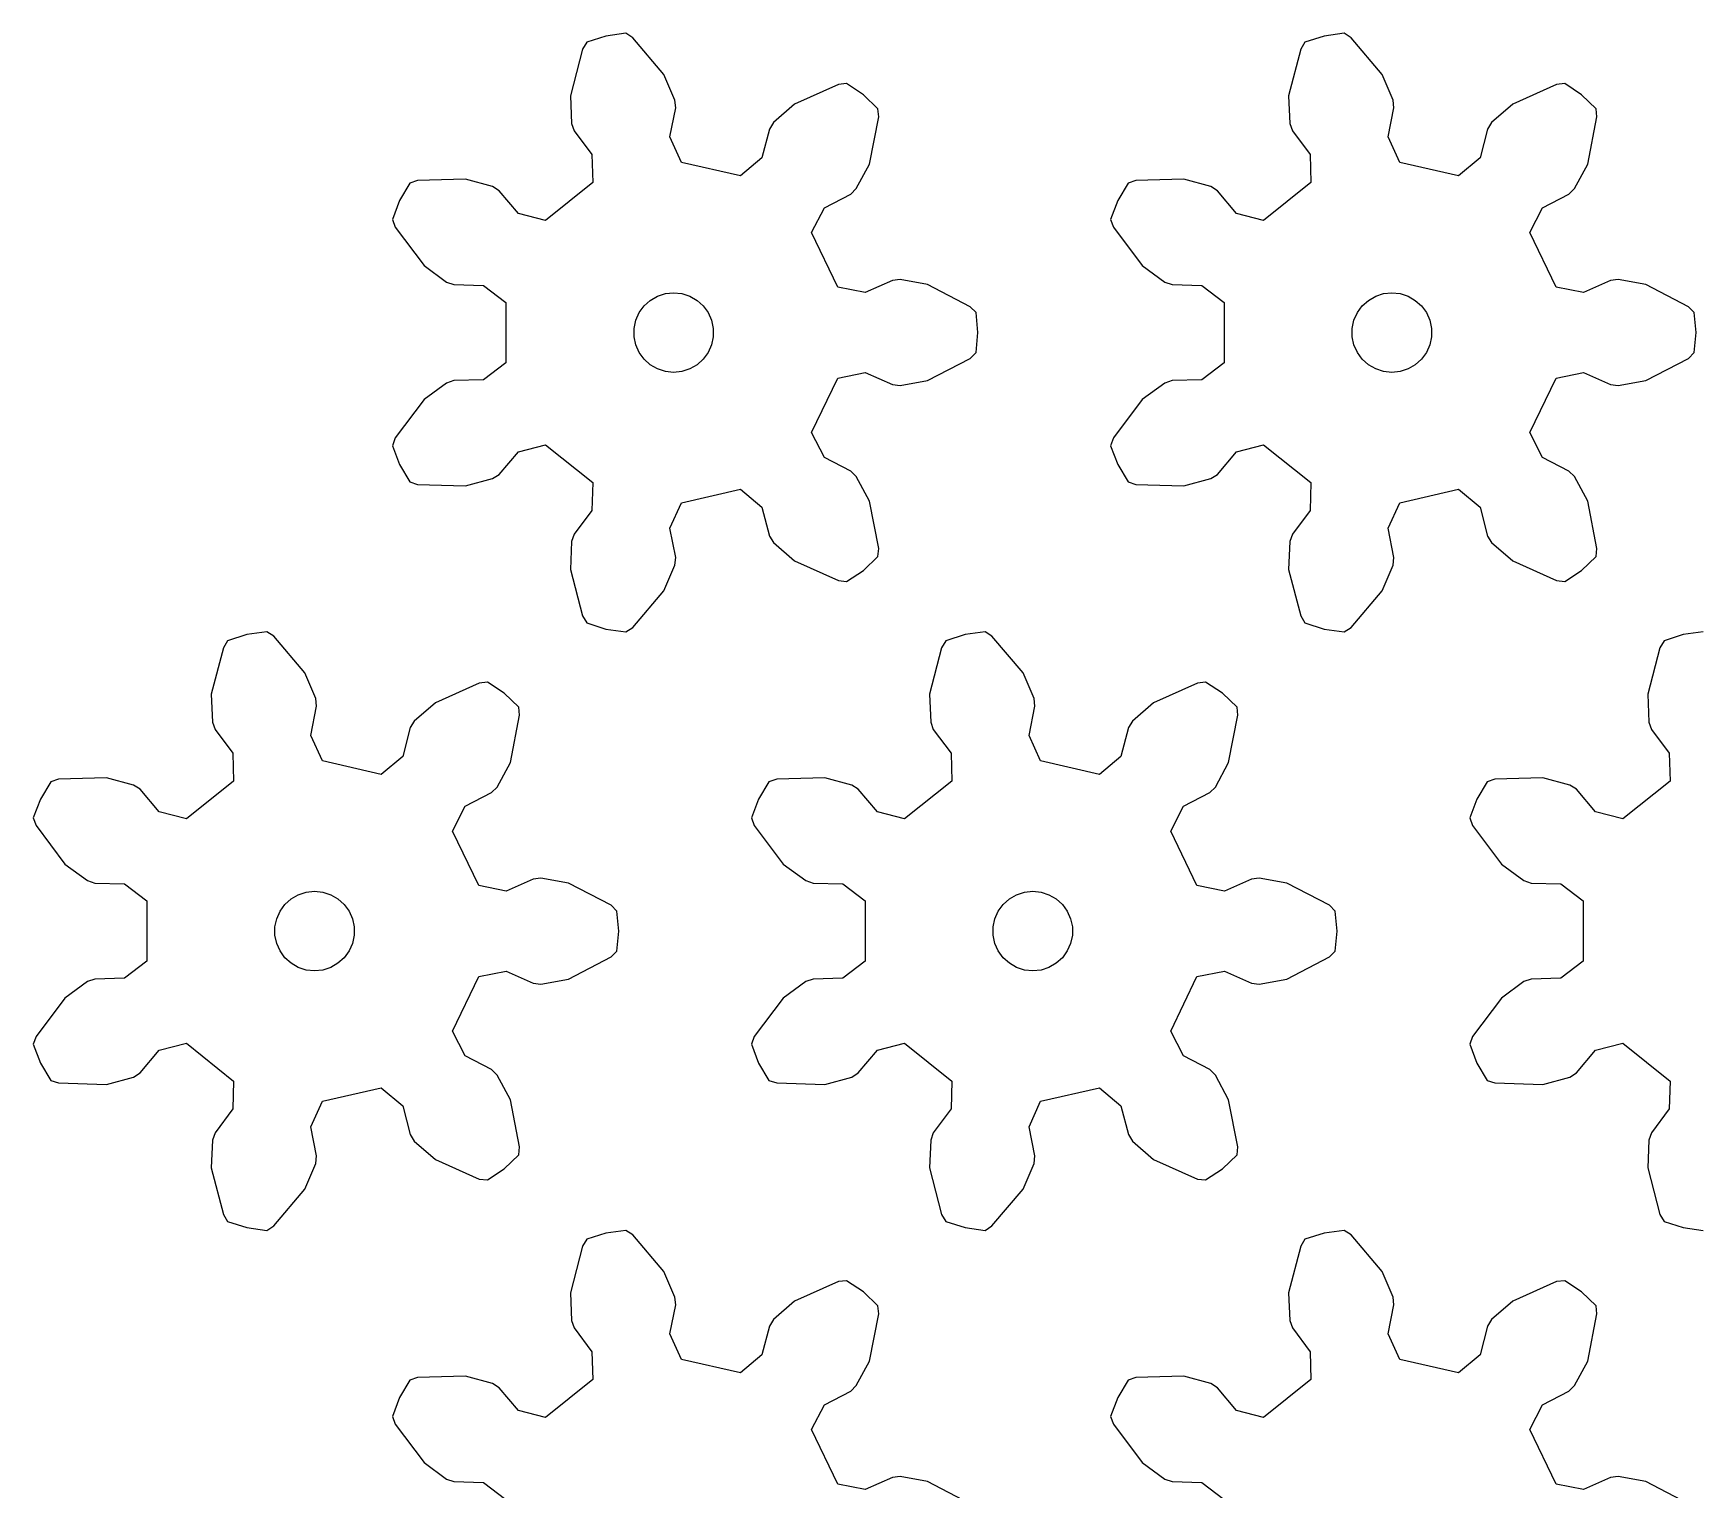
# Model space of a CAD drawing. Extents: x 0 to 211, y 0 to 225.
# Drawn here: x 0 to 62.8, y 170.6 to 225.5 of the extents above; entities that cross this region are included whole.
import ezdxf

# ---------------------------------------------------------------- set-up
doc = ezdxf.new("R2010")
doc.units = 0

msp = doc.modelspace()

# ---------------------------------------------------------------- linework, layer by layer
for p, q in [((21.566, 225.374), (20.844, 225.139)), ((22.319, 225.476), (21.566, 225.374)), ((22.577, 225.311), (22.319, 225.476)), ((23.75, 223.928), (22.577, 225.311)), ((48.617, 225.374), (47.895, 225.139)), ((49.369, 225.476), (48.617, 225.374)), ((49.628, 225.311), (49.369, 225.476)), ((50.8, 223.928), (49.628, 225.311)), ((20.683, 224.878), (20.226, 223.124)), ((20.844, 225.139), (20.683, 224.878)), ((47.733, 224.878), (47.276, 223.124)), ((47.895, 225.139), (47.733, 224.878)), ((24.164, 222.961), (23.75, 223.928)), ((30.323, 223.543), (28.666, 222.806)), ((30.627, 223.579), (30.323, 223.543)), ((31.261, 223.161), (30.627, 223.579)), ((51.214, 222.961), (50.8, 223.928)), ((57.373, 223.543), (55.717, 222.806)), ((57.678, 223.579), (57.373, 223.543)), ((58.311, 223.161), (57.678, 223.579)), ((20.226, 223.124), (20.273, 222.073)), ((24.195, 222.671), (24.164, 222.961)), ((28.666, 222.806), (27.874, 222.114)), ((31.81, 222.636), (31.261, 223.161)), ((47.276, 223.124), (47.323, 222.073)), ((51.245, 222.671), (51.214, 222.961)), ((55.717, 222.806), (54.924, 222.114)), ((58.86, 222.636), (58.311, 223.161)), ((23.979, 221.574), (24.195, 222.671)), ((31.492, 220.552), (31.842, 222.331)), ((31.842, 222.331), (31.81, 222.636)), ((51.029, 221.574), (51.245, 222.671)), ((58.543, 220.552), (58.892, 222.331)), ((58.892, 222.331), (58.86, 222.636)), ((20.273, 222.073), (20.371, 221.799)), ((20.371, 221.799), (21.041, 220.904)), ((24.412, 220.613), (23.979, 221.574)), ((27.721, 221.866), (27.439, 220.785)), ((27.874, 222.114), (27.721, 221.866)), ((47.323, 222.073), (47.421, 221.799)), ((47.421, 221.799), (48.091, 220.904)), ((51.462, 220.613), (51.029, 221.574)), ((54.771, 221.866), (54.489, 220.785)), ((54.924, 222.114), (54.771, 221.866)), ((21.041, 220.904), (21.068, 219.85)), ((26.632, 220.106), (24.412, 220.613)), ((27.439, 220.785), (26.632, 220.106)), ((30.994, 219.626), (31.492, 220.552)), ((48.091, 220.904), (48.119, 219.85)), ((53.682, 220.106), (51.462, 220.613)), ((54.489, 220.785), (53.682, 220.106)), ((58.045, 219.626), (58.543, 220.552)), ((14.181, 219.826), (13.792, 219.174)), ((14.472, 219.925), (14.181, 219.826)), ((16.283, 219.98), (14.472, 219.925)), ((17.298, 219.7), (16.283, 219.98)), ((17.543, 219.544), (17.298, 219.7)), ((21.068, 219.85), (19.288, 218.43)), ((41.232, 219.826), (40.842, 219.174)), ((41.522, 219.925), (41.232, 219.826)), ((43.334, 219.98), (41.522, 219.925)), ((44.348, 219.7), (43.334, 219.98)), ((44.594, 219.544), (44.348, 219.7)), ((48.119, 219.85), (46.338, 218.43)), ((13.792, 219.174), (13.525, 218.463)), ((18.267, 218.691), (17.543, 219.544)), ((29.795, 218.906), (30.787, 219.421)), ((30.787, 219.421), (30.994, 219.626)), ((40.842, 219.174), (40.575, 218.463)), ((45.317, 218.691), (44.594, 219.544)), ((56.845, 218.906), (57.837, 219.421)), ((57.837, 219.421), (58.045, 219.626)), ((13.525, 218.463), (13.629, 218.174)), ((19.288, 218.43), (18.267, 218.691)), ((29.313, 217.968), (29.795, 218.906)), ((40.575, 218.463), (40.679, 218.174)), ((46.338, 218.43), (45.317, 218.691)), ((56.363, 217.968), (56.845, 218.906)), ((13.629, 218.174), (14.715, 216.723)), ((30.301, 215.916), (29.313, 217.968)), ((40.679, 218.174), (41.765, 216.723)), ((57.351, 215.916), (56.363, 217.968)), ((14.715, 216.723), (15.566, 216.104)), ((41.765, 216.723), (42.616, 216.104)), ((15.566, 216.104), (15.842, 216.01)), ((15.842, 216.01), (16.959, 215.976)), ((16.959, 215.976), (17.8, 215.34)), ((31.335, 215.708), (30.301, 215.916)), ((32.356, 216.163), (31.335, 215.708)), ((32.645, 216.197), (32.356, 216.163)), ((33.68, 216.009), (32.645, 216.197)), ((35.289, 215.173), (33.68, 216.009)), ((42.616, 216.104), (42.892, 216.01)), ((42.892, 216.01), (44.009, 215.976)), ((44.009, 215.976), (44.85, 215.34)), ((58.385, 215.708), (57.351, 215.916)), ((59.406, 216.163), (58.385, 215.708)), ((59.696, 216.197), (59.406, 216.163)), ((60.731, 216.009), (59.696, 216.197)), ((62.339, 215.173), (60.731, 216.009)), ((17.8, 215.34), (17.8, 213.063)), ((23.002, 215.205), (23.235, 215.415)), ((23.235, 215.415), (23.506, 215.572)), ((23.506, 215.572), (23.804, 215.669)), ((23.804, 215.669), (24.116, 215.702)), ((24.116, 215.702), (24.428, 215.669)), ((24.428, 215.669), (24.726, 215.572)), ((24.726, 215.572), (24.998, 215.415)), ((24.998, 215.415), (25.231, 215.205)), ((44.85, 215.34), (44.85, 213.063)), ((50.052, 215.205), (50.285, 215.415)), ((50.285, 215.415), (50.557, 215.572)), ((50.557, 215.572), (50.855, 215.669)), ((50.855, 215.669), (51.167, 215.702)), ((51.167, 215.702), (51.478, 215.669)), ((51.478, 215.669), (51.777, 215.572)), ((51.777, 215.572), (52.048, 215.415)), ((52.048, 215.415), (52.281, 215.205)), ((22.625, 214.359), (22.69, 214.665)), ((22.69, 214.665), (22.817, 214.952)), ((22.817, 214.952), (23.002, 215.205)), ((25.231, 215.205), (25.415, 214.952)), ((25.415, 214.952), (25.543, 214.665)), ((25.543, 214.665), (25.608, 214.359)), ((35.507, 214.958), (35.289, 215.173)), ((35.575, 214.202), (35.507, 214.958)), ((49.675, 214.359), (49.74, 214.665)), ((49.74, 214.665), (49.868, 214.952)), ((49.868, 214.952), (50.052, 215.205)), ((52.281, 215.205), (52.466, 214.952)), ((52.466, 214.952), (52.593, 214.665)), ((52.593, 214.665), (52.658, 214.359)), ((62.558, 214.958), (62.339, 215.173)), ((62.626, 214.202), (62.558, 214.958)), ((22.625, 214.045), (22.625, 214.359)), ((22.69, 213.738), (22.625, 214.045)), ((25.608, 214.045), (25.543, 213.738)), ((25.608, 214.359), (25.608, 214.045)), ((35.507, 213.445), (35.575, 214.202)), ((49.675, 214.045), (49.675, 214.359)), ((49.74, 213.738), (49.675, 214.045)), ((52.658, 214.045), (52.593, 213.738)), ((52.658, 214.359), (52.658, 214.045)), ((62.558, 213.445), (62.626, 214.202)), ((22.817, 213.452), (22.69, 213.738)), ((23.002, 213.198), (22.817, 213.452)), ((25.415, 213.452), (25.231, 213.198)), ((25.543, 213.738), (25.415, 213.452)), ((35.289, 213.23), (35.507, 213.445)), ((49.868, 213.452), (49.74, 213.738)), ((50.052, 213.198), (49.868, 213.452)), ((52.466, 213.452), (52.281, 213.198)), ((52.593, 213.738), (52.466, 213.452)), ((62.339, 213.23), (62.558, 213.445)), ((17.8, 213.063), (16.959, 212.427)), ((23.235, 212.988), (23.002, 213.198)), ((23.506, 212.831), (23.235, 212.988)), ((23.804, 212.735), (23.506, 212.831)), ((24.726, 212.831), (24.428, 212.735)), ((24.998, 212.988), (24.726, 212.831)), ((25.231, 213.198), (24.998, 212.988)), ((33.68, 212.394), (35.289, 213.23)), ((44.85, 213.063), (44.009, 212.427)), ((50.285, 212.988), (50.052, 213.198)), ((50.557, 212.831), (50.285, 212.988)), ((50.855, 212.735), (50.557, 212.831)), ((51.777, 212.831), (51.478, 212.735)), ((52.048, 212.988), (51.777, 212.831)), ((52.281, 213.198), (52.048, 212.988)), ((60.731, 212.394), (62.339, 213.23)), ((15.566, 212.299), (14.715, 211.68)), ((15.842, 212.393), (15.566, 212.299)), ((16.959, 212.427), (15.842, 212.393)), ((24.116, 212.702), (23.804, 212.735)), ((24.428, 212.735), (24.116, 212.702)), ((29.313, 210.435), (30.301, 212.487)), ((30.301, 212.487), (31.335, 212.695)), ((31.335, 212.695), (32.356, 212.241)), ((32.356, 212.241), (32.645, 212.206)), ((32.645, 212.206), (33.68, 212.394)), ((42.616, 212.299), (41.765, 211.68)), ((42.892, 212.393), (42.616, 212.299)), ((44.009, 212.427), (42.892, 212.393)), ((51.167, 212.702), (50.855, 212.735)), ((51.478, 212.735), (51.167, 212.702)), ((56.363, 210.435), (57.351, 212.487)), ((57.351, 212.487), (58.385, 212.695)), ((58.385, 212.695), (59.406, 212.241)), ((59.406, 212.241), (59.696, 212.206)), ((59.696, 212.206), (60.731, 212.394)), ((14.715, 211.68), (13.629, 210.23)), ((41.765, 211.68), (40.679, 210.23)), ((29.795, 209.498), (29.313, 210.435)), ((56.845, 209.498), (56.363, 210.435)), ((13.629, 210.23), (13.525, 209.941)), ((13.525, 209.941), (13.792, 209.23)), ((17.543, 208.86), (18.267, 209.712)), ((18.267, 209.712), (19.288, 209.973)), ((19.288, 209.973), (21.068, 208.554)), ((40.679, 210.23), (40.575, 209.941)), ((40.575, 209.941), (40.842, 209.23)), ((44.594, 208.86), (45.317, 209.712)), ((45.317, 209.712), (46.338, 209.973)), ((46.338, 209.973), (48.119, 208.554)), ((13.792, 209.23), (14.181, 208.578)), ((30.787, 208.982), (29.795, 209.498)), ((40.842, 209.23), (41.232, 208.578)), ((57.837, 208.982), (56.845, 209.498)), ((14.181, 208.578), (14.472, 208.479)), ((14.472, 208.479), (16.283, 208.424)), ((16.283, 208.424), (17.298, 208.703)), ((17.298, 208.703), (17.543, 208.86)), ((21.068, 208.554), (21.041, 207.5)), ((30.994, 208.778), (30.787, 208.982)), ((31.492, 207.851), (30.994, 208.778)), ((41.232, 208.578), (41.522, 208.479)), ((41.522, 208.479), (43.334, 208.424)), ((43.334, 208.424), (44.348, 208.703)), ((44.348, 208.703), (44.594, 208.86)), ((48.119, 208.554), (48.091, 207.5)), ((58.045, 208.778), (57.837, 208.982)), ((58.543, 207.851), (58.045, 208.778)), ((23.979, 206.829), (24.412, 207.791)), ((24.412, 207.791), (26.632, 208.297)), ((26.632, 208.297), (27.439, 207.619)), ((31.842, 206.072), (31.492, 207.851)), ((51.029, 206.829), (51.462, 207.791)), ((51.462, 207.791), (53.682, 208.297)), ((53.682, 208.297), (54.489, 207.619)), ((58.892, 206.072), (58.543, 207.851)), ((21.041, 207.5), (20.371, 206.605)), ((27.439, 207.619), (27.721, 206.537)), ((48.091, 207.5), (47.421, 206.605)), ((54.489, 207.619), (54.771, 206.537)), ((20.371, 206.605), (20.273, 206.331)), ((24.195, 205.732), (23.979, 206.829)), ((27.721, 206.537), (27.874, 206.289)), ((47.421, 206.605), (47.323, 206.331)), ((51.245, 205.732), (51.029, 206.829)), ((54.771, 206.537), (54.924, 206.289)), ((20.273, 206.331), (20.226, 205.28)), ((27.874, 206.289), (28.666, 205.597)), ((31.81, 205.767), (31.842, 206.072)), ((47.323, 206.331), (47.276, 205.28)), ((54.924, 206.289), (55.717, 205.597)), ((58.86, 205.767), (58.892, 206.072)), ((20.226, 205.28), (20.683, 203.525)), ((23.75, 204.475), (24.164, 205.442)), ((24.164, 205.442), (24.195, 205.732)), ((28.666, 205.597), (30.323, 204.861)), ((30.627, 204.824), (31.261, 205.243)), ((31.261, 205.243), (31.81, 205.767)), ((47.276, 205.28), (47.733, 203.525)), ((50.8, 204.475), (51.214, 205.442)), ((51.214, 205.442), (51.245, 205.732)), ((55.717, 205.597), (57.373, 204.861)), ((57.678, 204.824), (58.311, 205.243)), ((58.311, 205.243), (58.86, 205.767)), ((30.323, 204.861), (30.627, 204.824)), ((57.373, 204.861), (57.678, 204.824)), ((22.577, 203.093), (23.75, 204.475)), ((49.628, 203.093), (50.8, 204.475)), ((20.683, 203.525), (20.844, 203.265)), ((47.733, 203.525), (47.895, 203.265)), ((8.041, 202.826), (7.319, 202.591)), ((8.794, 202.928), (8.041, 202.826)), ((9.052, 202.763), (8.794, 202.928)), ((10.225, 201.381), (9.052, 202.763)), ((20.844, 203.265), (21.566, 203.03)), ((21.566, 203.03), (22.319, 202.928)), ((22.319, 202.928), (22.577, 203.093)), ((35.092, 202.826), (34.369, 202.591)), ((35.844, 202.928), (35.092, 202.826)), ((36.103, 202.763), (35.844, 202.928)), ((37.275, 201.381), (36.103, 202.763)), ((47.895, 203.265), (48.617, 203.03)), ((48.617, 203.03), (49.369, 202.928)), ((49.369, 202.928), (49.628, 203.093)), ((62.142, 202.826), (61.42, 202.591)), ((62.894, 202.928), (62.142, 202.826)), ((7.158, 202.331), (6.701, 200.576)), ((7.319, 202.591), (7.158, 202.331)), ((34.208, 202.331), (33.751, 200.576)), ((34.369, 202.591), (34.208, 202.331)), ((61.258, 202.331), (60.802, 200.576)), ((61.42, 202.591), (61.258, 202.331)), ((10.639, 200.414), (10.225, 201.381)), ((16.798, 200.995), (15.141, 200.259)), ((17.102, 201.032), (16.798, 200.995)), ((17.736, 200.613), (17.102, 201.032)), ((37.689, 200.414), (37.275, 201.381)), ((43.848, 200.995), (42.192, 200.259)), ((44.152, 201.032), (43.848, 200.995)), ((44.786, 200.613), (44.152, 201.032)), ((6.701, 200.576), (6.748, 199.525)), ((10.669, 200.124), (10.639, 200.414)), ((15.141, 200.259), (14.349, 199.567)), ((18.285, 200.089), (17.736, 200.613)), ((33.751, 200.576), (33.798, 199.525)), ((37.72, 200.124), (37.689, 200.414)), ((42.192, 200.259), (41.399, 199.567)), ((45.335, 200.089), (44.786, 200.613)), ((60.802, 200.576), (60.848, 199.525)), ((10.454, 199.027), (10.669, 200.124)), ((17.967, 198.005), (18.317, 199.784)), ((18.317, 199.784), (18.285, 200.089)), ((37.504, 199.027), (37.72, 200.124)), ((45.018, 198.005), (45.367, 199.784)), ((45.367, 199.784), (45.335, 200.089)), ((6.748, 199.525), (6.846, 199.251)), ((6.846, 199.251), (7.516, 198.356)), ((10.887, 198.065), (10.454, 199.027)), ((14.195, 199.319), (13.914, 198.237)), ((14.349, 199.567), (14.195, 199.319)), ((33.798, 199.525), (33.896, 199.251)), ((33.896, 199.251), (34.566, 198.356)), ((37.937, 198.065), (37.504, 199.027)), ((41.246, 199.319), (40.964, 198.237)), ((41.399, 199.567), (41.246, 199.319)), ((60.848, 199.525), (60.946, 199.251)), ((60.946, 199.251), (61.617, 198.356)), ((7.516, 198.356), (7.543, 197.302)), ((34.566, 198.356), (34.594, 197.302)), ((61.617, 198.356), (61.644, 197.302)), ((13.107, 197.559), (10.887, 198.065)), ((13.914, 198.237), (13.107, 197.559)), ((17.469, 197.078), (17.967, 198.005)), ((40.157, 197.559), (37.937, 198.065)), ((40.964, 198.237), (40.157, 197.559)), ((44.519, 197.078), (45.018, 198.005)), ((0.656, 197.278), (0.267, 196.626)), ((0.946, 197.377), (0.656, 197.278)), ((2.758, 197.432), (0.946, 197.377)), ((3.773, 197.153), (2.758, 197.432)), ((4.018, 196.996), (3.773, 197.153)), ((7.543, 197.302), (5.763, 195.883)), ((17.262, 196.874), (17.469, 197.078)), ((27.707, 197.278), (27.317, 196.626)), ((27.997, 197.377), (27.707, 197.278)), ((29.809, 197.432), (27.997, 197.377)), ((30.823, 197.153), (29.809, 197.432)), ((31.069, 196.996), (30.823, 197.153)), ((34.594, 197.302), (32.813, 195.883)), ((44.312, 196.874), (44.519, 197.078)), ((54.757, 197.278), (54.367, 196.626)), ((55.047, 197.377), (54.757, 197.278)), ((56.859, 197.432), (55.047, 197.377)), ((57.873, 197.153), (56.859, 197.432)), ((58.119, 196.996), (57.873, 197.153)), ((61.644, 197.302), (59.864, 195.883)), ((0.267, 196.626), (0, 195.915)), ((4.741, 196.144), (4.018, 196.996)), ((16.27, 196.358), (17.262, 196.874)), ((27.317, 196.626), (27.05, 195.915)), ((31.792, 196.144), (31.069, 196.996)), ((43.32, 196.358), (44.312, 196.874)), ((54.367, 196.626), (54.101, 195.915)), ((58.842, 196.144), (58.119, 196.996)), ((0, 195.915), (0.103, 195.626)), ((5.763, 195.883), (4.741, 196.144)), ((15.788, 195.421), (16.27, 196.358)), ((27.05, 195.915), (27.154, 195.626)), ((32.813, 195.883), (31.792, 196.144)), ((42.838, 195.421), (43.32, 196.358)), ((54.101, 195.915), (54.204, 195.626)), ((59.864, 195.883), (58.842, 196.144)), ((0.103, 195.626), (1.19, 194.176)), ((16.776, 193.369), (15.788, 195.421)), ((27.154, 195.626), (28.24, 194.176)), ((43.826, 193.369), (42.838, 195.421)), ((54.204, 195.626), (55.291, 194.176)), ((1.19, 194.176), (2.041, 193.557)), ((28.24, 194.176), (29.091, 193.557)), ((55.291, 194.176), (56.141, 193.557)), ((2.041, 193.557), (2.317, 193.463)), ((2.317, 193.463), (3.434, 193.429)), ((3.434, 193.429), (4.275, 192.793)), ((17.809, 193.161), (16.776, 193.369)), ((18.831, 193.615), (17.809, 193.161)), ((19.12, 193.65), (18.831, 193.615)), ((20.155, 193.462), (19.12, 193.65)), ((21.764, 192.626), (20.155, 193.462)), ((29.091, 193.557), (29.367, 193.463)), ((29.367, 193.463), (30.484, 193.429)), ((30.484, 193.429), (31.325, 192.793)), ((44.86, 193.161), (43.826, 193.369)), ((45.881, 193.615), (44.86, 193.161)), ((46.171, 193.65), (45.881, 193.615)), ((47.206, 193.462), (46.171, 193.65)), ((48.814, 192.626), (47.206, 193.462)), ((56.141, 193.557), (56.417, 193.463)), ((56.417, 193.463), (57.535, 193.429)), ((57.535, 193.429), (58.376, 192.793)), ((4.275, 192.793), (4.275, 190.516)), ((9.476, 192.658), (9.709, 192.868)), ((9.709, 192.868), (9.981, 193.025)), ((9.981, 193.025), (10.279, 193.121)), ((10.279, 193.121), (10.591, 193.154)), ((10.591, 193.154), (10.903, 193.121)), ((10.903, 193.121), (11.201, 193.025)), ((11.201, 193.025), (11.473, 192.868)), ((11.473, 192.868), (11.706, 192.658)), ((31.325, 192.793), (31.325, 190.516)), ((36.527, 192.658), (36.76, 192.868)), ((36.76, 192.868), (37.031, 193.025)), ((37.031, 193.025), (37.33, 193.121)), ((37.33, 193.121), (37.641, 193.154)), ((37.641, 193.154), (37.953, 193.121)), ((37.953, 193.121), (38.252, 193.025)), ((38.252, 193.025), (38.523, 192.868)), ((38.523, 192.868), (38.756, 192.658)), ((58.376, 192.793), (58.376, 190.516)), ((9.099, 191.811), (9.165, 192.118)), ((9.165, 192.118), (9.292, 192.404)), ((9.292, 192.404), (9.476, 192.658)), ((11.706, 192.658), (11.89, 192.404)), ((11.89, 192.404), (12.018, 192.118)), ((12.018, 192.118), (12.083, 191.811)), ((21.982, 192.41), (21.764, 192.626)), ((22.05, 191.654), (21.982, 192.41)), ((36.15, 191.811), (36.215, 192.118)), ((36.215, 192.118), (36.342, 192.404)), ((36.342, 192.404), (36.527, 192.658)), ((38.756, 192.658), (38.94, 192.404)), ((38.94, 192.404), (39.068, 192.118)), ((39.068, 192.118), (39.133, 191.811)), ((49.033, 192.41), (48.814, 192.626)), ((49.101, 191.654), (49.033, 192.41)), ((9.099, 191.497), (9.099, 191.811)), ((9.165, 191.191), (9.099, 191.497)), ((12.083, 191.497), (12.018, 191.191)), ((12.083, 191.811), (12.083, 191.497)), ((21.982, 190.898), (22.05, 191.654)), ((36.15, 191.497), (36.15, 191.811)), ((36.215, 191.191), (36.15, 191.497)), ((39.133, 191.497), (39.068, 191.191)), ((39.133, 191.811), (39.133, 191.497)), ((49.033, 190.898), (49.101, 191.654)), ((9.292, 190.904), (9.165, 191.191)), ((9.476, 190.651), (9.292, 190.904)), ((11.89, 190.904), (11.706, 190.651)), ((12.018, 191.191), (11.89, 190.904)), ((21.764, 190.683), (21.982, 190.898)), ((36.342, 190.904), (36.215, 191.191)), ((36.527, 190.651), (36.342, 190.904)), ((38.94, 190.904), (38.756, 190.651)), ((39.068, 191.191), (38.94, 190.904)), ((48.814, 190.683), (49.033, 190.898)), ((4.275, 190.516), (3.434, 189.88)), ((9.709, 190.441), (9.476, 190.651)), ((9.981, 190.284), (9.709, 190.441)), ((10.279, 190.187), (9.981, 190.284)), ((10.591, 190.154), (10.279, 190.187)), ((10.903, 190.187), (10.591, 190.154)), ((11.201, 190.284), (10.903, 190.187)), ((11.473, 190.441), (11.201, 190.284)), ((11.706, 190.651), (11.473, 190.441)), ((20.155, 189.847), (21.764, 190.683)), ((31.325, 190.516), (30.484, 189.88)), ((36.76, 190.441), (36.527, 190.651)), ((37.031, 190.284), (36.76, 190.441)), ((37.33, 190.187), (37.031, 190.284)), ((37.641, 190.154), (37.33, 190.187)), ((37.953, 190.187), (37.641, 190.154)), ((38.252, 190.284), (37.953, 190.187)), ((38.523, 190.441), (38.252, 190.284)), ((38.756, 190.651), (38.523, 190.441)), ((47.206, 189.847), (48.814, 190.683)), ((58.376, 190.516), (57.535, 189.88)), ((2.041, 189.752), (1.19, 189.133)), ((2.317, 189.846), (2.041, 189.752)), ((3.434, 189.88), (2.317, 189.846)), ((15.788, 187.888), (16.776, 189.94)), ((16.776, 189.94), (17.809, 190.148)), ((17.809, 190.148), (18.831, 189.693)), ((18.831, 189.693), (19.12, 189.659)), ((19.12, 189.659), (20.155, 189.847)), ((29.091, 189.752), (28.24, 189.133)), ((29.367, 189.846), (29.091, 189.752)), ((30.484, 189.88), (29.367, 189.846)), ((42.838, 187.888), (43.826, 189.94)), ((43.826, 189.94), (44.86, 190.148)), ((44.86, 190.148), (45.881, 189.693)), ((45.881, 189.693), (46.171, 189.659)), ((46.171, 189.659), (47.206, 189.847)), ((56.141, 189.752), (55.291, 189.133)), ((56.417, 189.846), (56.141, 189.752)), ((57.535, 189.88), (56.417, 189.846)), ((1.19, 189.133), (0.103, 187.682)), ((28.24, 189.133), (27.154, 187.682)), ((55.291, 189.133), (54.204, 187.682)), ((0.103, 187.682), (0, 187.393)), ((16.27, 186.95), (15.788, 187.888)), ((27.154, 187.682), (27.05, 187.393)), ((43.32, 186.95), (42.838, 187.888)), ((54.204, 187.682), (54.101, 187.393)), ((0, 187.393), (0.267, 186.682)), ((4.018, 186.312), (4.741, 187.165)), ((4.741, 187.165), (5.763, 187.426)), ((5.763, 187.426), (7.543, 186.006)), ((27.05, 187.393), (27.317, 186.682)), ((31.069, 186.312), (31.792, 187.165)), ((31.792, 187.165), (32.813, 187.426)), ((32.813, 187.426), (34.594, 186.006)), ((54.101, 187.393), (54.367, 186.682)), ((58.119, 186.312), (58.842, 187.165)), ((58.842, 187.165), (59.864, 187.426)), ((59.864, 187.426), (61.644, 186.006)), ((0.267, 186.682), (0.656, 186.03)), ((17.262, 186.435), (16.27, 186.95)), ((17.469, 186.23), (17.262, 186.435)), ((27.317, 186.682), (27.707, 186.03)), ((44.312, 186.435), (43.32, 186.95)), ((44.519, 186.23), (44.312, 186.435)), ((54.367, 186.682), (54.757, 186.03)), ((0.656, 186.03), (0.946, 185.931)), ((0.946, 185.931), (2.758, 185.876)), ((2.758, 185.876), (3.773, 186.156)), ((3.773, 186.156), (4.018, 186.312)), ((7.543, 186.006), (7.516, 184.952)), ((17.967, 185.303), (17.469, 186.23)), ((27.707, 186.03), (27.997, 185.931)), ((27.997, 185.931), (29.809, 185.876)), ((29.809, 185.876), (30.823, 186.156)), ((30.823, 186.156), (31.069, 186.312)), ((34.594, 186.006), (34.566, 184.952)), ((45.018, 185.303), (44.519, 186.23)), ((54.757, 186.03), (55.047, 185.931)), ((55.047, 185.931), (56.859, 185.876)), ((56.859, 185.876), (57.873, 186.156)), ((57.873, 186.156), (58.119, 186.312)), ((61.644, 186.006), (61.617, 184.952)), ((10.454, 184.282), (10.887, 185.243)), ((10.887, 185.243), (13.107, 185.75)), ((13.107, 185.75), (13.914, 185.071)), ((18.317, 183.525), (17.967, 185.303)), ((37.504, 184.282), (37.937, 185.243)), ((37.937, 185.243), (40.157, 185.75)), ((40.157, 185.75), (40.964, 185.071)), ((45.367, 183.525), (45.018, 185.303)), ((7.516, 184.952), (6.846, 184.057)), ((13.914, 185.071), (14.195, 183.99)), ((34.566, 184.952), (33.896, 184.057)), ((40.964, 185.071), (41.246, 183.99)), ((61.617, 184.952), (60.946, 184.057)), ((6.846, 184.057), (6.748, 183.783)), ((10.669, 183.185), (10.454, 184.282)), ((14.195, 183.99), (14.349, 183.742)), ((33.896, 184.057), (33.798, 183.783)), ((37.72, 183.185), (37.504, 184.282)), ((41.246, 183.99), (41.399, 183.742)), ((60.946, 184.057), (60.848, 183.783)), ((6.748, 183.783), (6.701, 182.732)), ((14.349, 183.742), (15.141, 183.05)), ((18.285, 183.22), (18.317, 183.525)), ((33.798, 183.783), (33.751, 182.732)), ((41.399, 183.742), (42.192, 183.05)), ((45.335, 183.22), (45.367, 183.525)), ((60.848, 183.783), (60.802, 182.732)), ((6.701, 182.732), (7.158, 180.978)), ((10.225, 181.928), (10.639, 182.895)), ((10.639, 182.895), (10.669, 183.185)), ((15.141, 183.05), (16.798, 182.313)), ((17.102, 182.277), (17.736, 182.695)), ((17.736, 182.695), (18.285, 183.22)), ((33.751, 182.732), (34.208, 180.978)), ((37.275, 181.928), (37.689, 182.895)), ((37.689, 182.895), (37.72, 183.185)), ((42.192, 183.05), (43.848, 182.313)), ((44.152, 182.277), (44.786, 182.695)), ((44.786, 182.695), (45.335, 183.22)), ((60.802, 182.732), (61.258, 180.978)), ((16.798, 182.313), (17.102, 182.277)), ((43.848, 182.313), (44.152, 182.277)), ((9.052, 180.545), (10.225, 181.928)), ((36.103, 180.545), (37.275, 181.928)), ((7.158, 180.978), (7.319, 180.717)), ((34.208, 180.978), (34.369, 180.717)), ((61.258, 180.978), (61.42, 180.717)), ((7.319, 180.717), (8.041, 180.482)), ((8.041, 180.482), (8.794, 180.38)), ((8.794, 180.38), (9.052, 180.545)), ((21.566, 180.279), (20.844, 180.044)), ((22.319, 180.38), (21.566, 180.279)), ((22.577, 180.215), (22.319, 180.38)), ((23.75, 178.833), (22.577, 180.215)), ((34.369, 180.717), (35.092, 180.482)), ((35.092, 180.482), (35.844, 180.38)), ((35.844, 180.38), (36.103, 180.545)), ((48.617, 180.279), (47.895, 180.044)), ((49.369, 180.38), (48.617, 180.279)), ((49.628, 180.215), (49.369, 180.38)), ((50.8, 178.833), (49.628, 180.215)), ((61.42, 180.717), (62.142, 180.482)), ((62.142, 180.482), (62.894, 180.38)), ((20.683, 179.783), (20.226, 178.029)), ((20.844, 180.044), (20.683, 179.783)), ((47.733, 179.783), (47.276, 178.029)), ((47.895, 180.044), (47.733, 179.783)), ((24.164, 177.866), (23.75, 178.833)), ((30.323, 178.448), (28.666, 177.711)), ((30.627, 178.484), (30.323, 178.448)), ((31.261, 178.066), (30.627, 178.484)), ((51.214, 177.866), (50.8, 178.833)), ((57.373, 178.448), (55.717, 177.711)), ((57.678, 178.484), (57.373, 178.448)), ((58.311, 178.066), (57.678, 178.484)), ((20.226, 178.029), (20.273, 176.978)), ((24.195, 177.576), (24.164, 177.866)), ((28.666, 177.711), (27.874, 177.019)), ((31.81, 177.541), (31.261, 178.066)), ((47.276, 178.029), (47.323, 176.978)), ((51.245, 177.576), (51.214, 177.866)), ((55.717, 177.711), (54.924, 177.019)), ((58.86, 177.541), (58.311, 178.066)), ((23.979, 176.479), (24.195, 177.576)), ((27.874, 177.019), (27.721, 176.771)), ((31.492, 175.457), (31.842, 177.236)), ((31.842, 177.236), (31.81, 177.541)), ((51.029, 176.479), (51.245, 177.576)), ((54.924, 177.019), (54.771, 176.771)), ((58.543, 175.457), (58.892, 177.236)), ((58.892, 177.236), (58.86, 177.541)), ((20.273, 176.978), (20.371, 176.703)), ((20.371, 176.703), (21.041, 175.809)), ((24.412, 175.518), (23.979, 176.479)), ((27.721, 176.771), (27.439, 175.69)), ((47.323, 176.978), (47.421, 176.703)), ((47.421, 176.703), (48.091, 175.809)), ((51.462, 175.518), (51.029, 176.479)), ((54.771, 176.771), (54.489, 175.69)), ((21.041, 175.809), (21.068, 174.755)), ((48.091, 175.809), (48.119, 174.755)), ((26.632, 175.011), (24.412, 175.518)), ((27.439, 175.69), (26.632, 175.011)), ((30.994, 174.531), (31.492, 175.457)), ((53.682, 175.011), (51.462, 175.518)), ((54.489, 175.69), (53.682, 175.011)), ((58.045, 174.531), (58.543, 175.457)), ((14.181, 174.73), (13.792, 174.079)), ((14.472, 174.83), (14.181, 174.73)), ((16.283, 174.885), (14.472, 174.83)), ((17.298, 174.605), (16.283, 174.885)), ((17.543, 174.448), (17.298, 174.605)), ((21.068, 174.755), (19.288, 173.335)), ((30.787, 174.326), (30.994, 174.531)), ((41.232, 174.73), (40.842, 174.079)), ((41.522, 174.83), (41.232, 174.73)), ((43.334, 174.885), (41.522, 174.83)), ((44.348, 174.605), (43.334, 174.885)), ((44.594, 174.448), (44.348, 174.605)), ((48.119, 174.755), (46.338, 173.335)), ((57.837, 174.326), (58.045, 174.531)), ((13.792, 174.079), (13.525, 173.368)), ((18.267, 173.596), (17.543, 174.448)), ((29.795, 173.811), (30.787, 174.326)), ((40.842, 174.079), (40.575, 173.368)), ((45.317, 173.596), (44.594, 174.448)), ((56.845, 173.811), (57.837, 174.326)), ((13.525, 173.368), (13.629, 173.079)), ((19.288, 173.335), (18.267, 173.596)), ((29.313, 172.873), (29.795, 173.811)), ((40.575, 173.368), (40.679, 173.079)), ((46.338, 173.335), (45.317, 173.596)), ((56.363, 172.873), (56.845, 173.811)), ((13.629, 173.079), (14.715, 171.628)), ((30.301, 170.821), (29.313, 172.873)), ((40.679, 173.079), (41.765, 171.628)), ((57.351, 170.821), (56.363, 172.873)), ((14.715, 171.628), (15.566, 171.009)), ((41.765, 171.628), (42.616, 171.009)), ((15.566, 171.009), (15.842, 170.915)), ((15.842, 170.915), (16.959, 170.881)), ((16.959, 170.881), (17.8, 170.245)), ((31.335, 170.613), (30.301, 170.821)), ((32.356, 171.068), (31.335, 170.613)), ((32.645, 171.102), (32.356, 171.068)), ((33.68, 170.914), (32.645, 171.102)), ((35.289, 170.078), (33.68, 170.914)), ((42.616, 171.009), (42.892, 170.915)), ((42.892, 170.915), (44.009, 170.881)), ((44.009, 170.881), (44.85, 170.245)), ((58.385, 170.613), (57.351, 170.821)), ((59.406, 171.068), (58.385, 170.613)), ((59.696, 171.102), (59.406, 171.068)), ((60.731, 170.914), (59.696, 171.102)), ((62.339, 170.078), (60.731, 170.914))]:
    msp.add_line(p, q)

doc.saveas('drawing.dxf')
